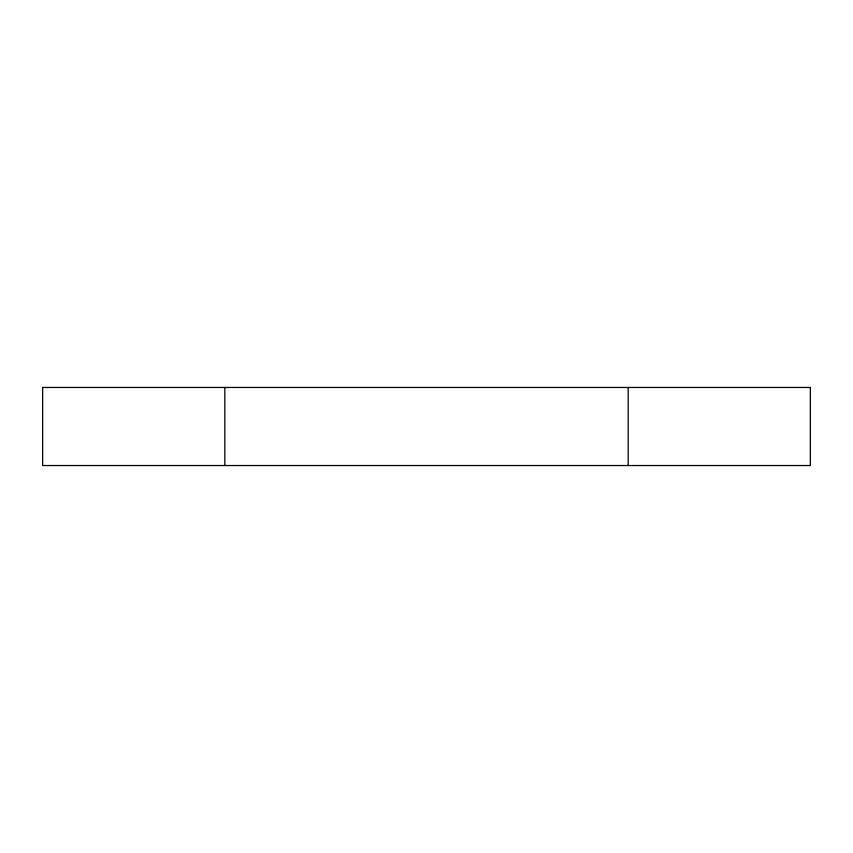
<?xml version="1.0" encoding="UTF-8"?>
<svg xmlns="http://www.w3.org/2000/svg" width="853" height="853" viewBox="0 0 853 853"><rect width="100%" height="100%" fill="white"/><g stroke="black" fill="none" stroke-linecap="round" stroke-linejoin="round"><path stroke-width="1.28" d="M628.181 387.465L628.181 465.535M224.819 387.465L224.819 465.535M810.35 387.465L42.65 387.465L42.65 465.535L810.35 465.535L810.35 387.465"/></g></svg>
